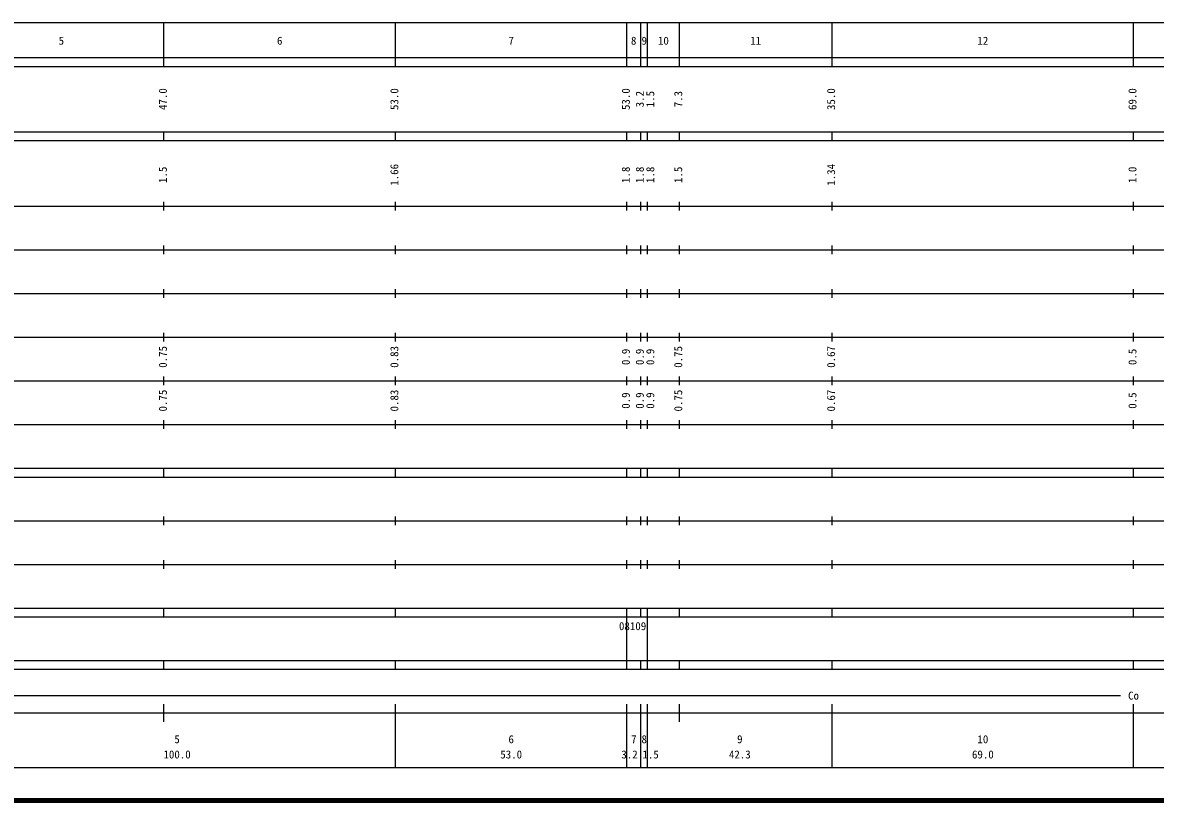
# Model space of a CAD drawing. Units: millimetres on the paper, enlarged 1000 times. Extents: x 40000 to 680000, y 20000 to 380000.
# Drawn here: x 282642 to 541991, y 20000 to 198000 of the extents above; entities that cross this region are included whole.
import ezdxf
from ezdxf.enums import TextEntityAlignment as Align

# ---------------------------------------------------------------- set-up
doc = ezdxf.new("R2010")
doc.units = ezdxf.units.MM
doc.header["$LTSCALE"] = 1000
doc.layers.add('M-BGD-EXST', color=7, linetype='Continuous', lineweight=25)
doc.layers.add('M-TTL', color=2, linetype='Continuous', lineweight=140)
doc.styles.add('ＭＳ ゴシック', font='')
doc.styles.get('ＭＳ ゴシック').set_extended_font_data('MS Gothic')

msp = doc.modelspace()

# ---------------------------------------------------------------- linework, layer by layer
at = {"layer": 'M-BGD-EXST'}
for p, q in [((68000, 198000), (579000, 198000)), ((315000, 188000), (315000, 198000)), ((368000, 188000), (368000, 198000)), ((421000, 188000), (421000, 198000)), ((424200, 188000), (424200, 198000)), ((425700, 188000), (425700, 198000)), ((433000, 188000), (433000, 198000)), ((468000, 188000), (468000, 198000)), ((537000, 188000), (537000, 198000)), ((40000, 190000), (579000, 190000)), ((40000, 188000), (579000, 188000)), ((40000, 173000), (579000, 173000)), ((315000, 171000), (315000, 173000)), ((368000, 171000), (368000, 173000)), ((421000, 171000), (421000, 173000)), ((424200, 171000), (424200, 173000)), ((425700, 171000), (425700, 173000)), ((433000, 171000), (433000, 173000)), ((468000, 171000), (468000, 173000)), ((537000, 171000), (537000, 173000)), ((40000, 171000), (579000, 171000)), ((40000, 156000), (579000, 156000)), ((315000, 155000), (315000, 157000)), ((368000, 155000), (368000, 157000)), ((421000, 155000), (421000, 157000)), ((424200, 155000), (424200, 157000)), ((425700, 155000), (425700, 157000)), ((433000, 155000), (433000, 157000)), ((468000, 155000), (468000, 157000)), ((537000, 155000), (537000, 157000)), ((46000, 146000), (579000, 146000)), ((315000, 145000), (315000, 147000)), ((368000, 145000), (368000, 147000)), ((421000, 145000), (421000, 147000)), ((424200, 145000), (424200, 147000)), ((425700, 145000), (425700, 147000)), ((433000, 145000), (433000, 147000)), ((468000, 145000), (468000, 147000)), ((537000, 145000), (537000, 147000)), ((52000, 136000), (579000, 136000)), ((315000, 135000), (315000, 137000)), ((368000, 135000), (368000, 137000)), ((421000, 135000), (421000, 137000)), ((424200, 135000), (424200, 137000)), ((425700, 135000), (425700, 137000)), ((433000, 135000), (433000, 137000)), ((468000, 135000), (468000, 137000)), ((537000, 135000), (537000, 137000)), ((46000, 126000), (579000, 126000)), ((315000, 125000), (315000, 127000)), ((368000, 125000), (368000, 127000)), ((421000, 125000), (421000, 127000)), ((424200, 125000), (424200, 127000)), ((425700, 125000), (425700, 127000)), ((433000, 125000), (433000, 127000)), ((468000, 125000), (468000, 127000)), ((537000, 125000), (537000, 127000)), ((315000, 115000), (315000, 117000)), ((368000, 115000), (368000, 117000)), ((421000, 115000), (421000, 117000)), ((424200, 115000), (424200, 117000)), ((425700, 115000), (425700, 117000)), ((433000, 115000), (433000, 117000)), ((468000, 115000), (468000, 117000)), ((537000, 115000), (537000, 117000)), ((52000, 116000), (579000, 116000)), ((315000, 105000), (315000, 107000)), ((368000, 105000), (368000, 107000)), ((421000, 105000), (421000, 107000)), ((424200, 105000), (424200, 107000)), ((425700, 105000), (425700, 107000)), ((433000, 105000), (433000, 107000)), ((468000, 105000), (468000, 107000)), ((537000, 105000), (537000, 107000)), ((46000, 106000), (579000, 106000)), ((40000, 96000), (579000, 96000)), ((315000, 94000), (315000, 96000)), ((368000, 94000), (368000, 96000)), ((421000, 94000), (421000, 96000)), ((424200, 94000), (424200, 96000)), ((425700, 94000), (425700, 96000)), ((433000, 94000), (433000, 96000)), ((468000, 94000), (468000, 96000)), ((537000, 94000), (537000, 96000)), ((40000, 94000), (579000, 94000)), ((49000, 84000), (579000, 84000)), ((315000, 83000), (315000, 85000)), ((368000, 83000), (368000, 85000)), ((421000, 83000), (421000, 85000)), ((424200, 83000), (424200, 85000)), ((425700, 83000), (425700, 85000)), ((433000, 83000), (433000, 85000)), ((468000, 83000), (468000, 85000)), ((537000, 83000), (537000, 85000)), ((40000, 74000), (579000, 74000)), ((315000, 73000), (315000, 75000)), ((368000, 73000), (368000, 75000)), ((421000, 73000), (421000, 75000)), ((424200, 73000), (424200, 75000)), ((425700, 73000), (425700, 75000)), ((433000, 73000), (433000, 75000)), ((468000, 73000), (468000, 75000)), ((537000, 73000), (537000, 75000)), ((40000, 64000), (579000, 64000)), ((315000, 62000), (315000, 64000)), ((368000, 62000), (368000, 64000)), ((421000, 62000), (421000, 64000)), ((424200, 62000), (424200, 64000)), ((425700, 62000), (425700, 64000)), ((433000, 62000), (433000, 64000)), ((468000, 62000), (468000, 64000)), ((537000, 62000), (537000, 64000)), ((40000, 62000), (579000, 62000)), ((421000, 52000), (421000, 62000)), ((425700, 52000), (425700, 62000)), ((40000, 52000), (579000, 52000)), ((315000, 50000), (315000, 52000)), ((368000, 50000), (368000, 52000)), ((421000, 50000), (421000, 52000)), ((424200, 50000), (424200, 52000)), ((425700, 50000), (425700, 52000)), ((433000, 50000), (433000, 52000)), ((468000, 50000), (468000, 52000)), ((537000, 50000), (537000, 52000)), ((40000, 50000), (579000, 50000)), ((71000, 44000), (534000, 44000)), ((315000, 38000), (315000, 42000)), ((368000, 27500), (368000, 42000)), ((421000, 27500), (421000, 42000)), ((424200, 27500), (424200, 42000)), ((425700, 27500), (425700, 42000)), ((433000, 38000), (433000, 42000)), ((468000, 27500), (468000, 42000)), ((537000, 27500), (537000, 42000)), ((40000, 40000), (579000, 40000)), ((68000, 27500), (579000, 27500))]:
    msp.add_line(p, q, dxfattribs=at)
at = {"layer": 'M-TTL'}
msp.add_line((40000, 20000), (680000, 20000), dxfattribs=at)

# ---------------------------------------------------------------- texts
at = {"layer": 'M-BGD-EXST', "style": 'ＭＳ ゴシック'}
for s, p in [('5', (291500, 192405)), ('6', (341500, 192405)), ('7', (394500, 192405)), ('8', (422546, 192405)), ('9', (424973, 192405)), ('10', (429350, 192405)), ('11', (450500, 192405)), ('12', (502500, 192405)), ('Co', (537000, 42500)), ('5', (318000, 32523)), ('6', (394500, 32523)), ('7', (422593, 32523)), ('8', (424959, 32523)), ('9', (446850, 32523)), ('10', (502500, 32523)), ('100.0', (318000, 29033)), ('53.0', (394500, 29033)), ('3.2', (421599, 29033)), ('1.5', (426426, 29033)), ('42.3', (446850, 29033)), ('69.0', (502500, 29033))]:
    msp.add_text(s, height=1833, dxfattribs=at).set_placement(p, align=Align.BOTTOM_CENTER)
for s, p in [('47.0', (316211, 180500)), ('53.0', (369211, 180500)), ('53.0', (422211, 180500)), ('3.2', (425411, 180500)), ('1.5', (427810, 180500)), ('7.3', (434211, 180500)), ('35.0', (469211, 180500)), ('69.0', (538211, 180500)), ('1.5', (316211, 163174)), ('1.66', (369211, 163174)), ('1.8', (422211, 163174)), ('1.8', (425411, 163174)), ('1.8', (427810, 163174)), ('1.5', (434211, 163174)), ('1.34', (469211, 163174)), ('1.0', (538211, 163174)), ('0.75', (316211, 121500)), ('0.83', (369211, 121500)), ('0.9', (422211, 121500)), ('0.9', (425411, 121500)), ('0.9', (427810, 121500)), ('0.75', (434211, 121500)), ('0.67', (469211, 121500)), ('0.5', (538211, 121500)), ('0.75', (316211, 111500)), ('0.83', (369211, 111500)), ('0.9', (422211, 111500)), ('0.9', (425411, 111500)), ('0.9', (427810, 111500)), ('0.75', (434211, 111500)), ('0.67', (469211, 111500)), ('0.5', (538211, 111500))]:
    msp.add_text(s, height=1833, rotation=90, dxfattribs=at).set_placement(p, align=Align.BOTTOM_CENTER)
msp.add_text('08109', height=1833, dxfattribs=at).set_placement((419179, 58405), align=Align.BOTTOM_LEFT)

doc.saveas('drawing.dxf')
